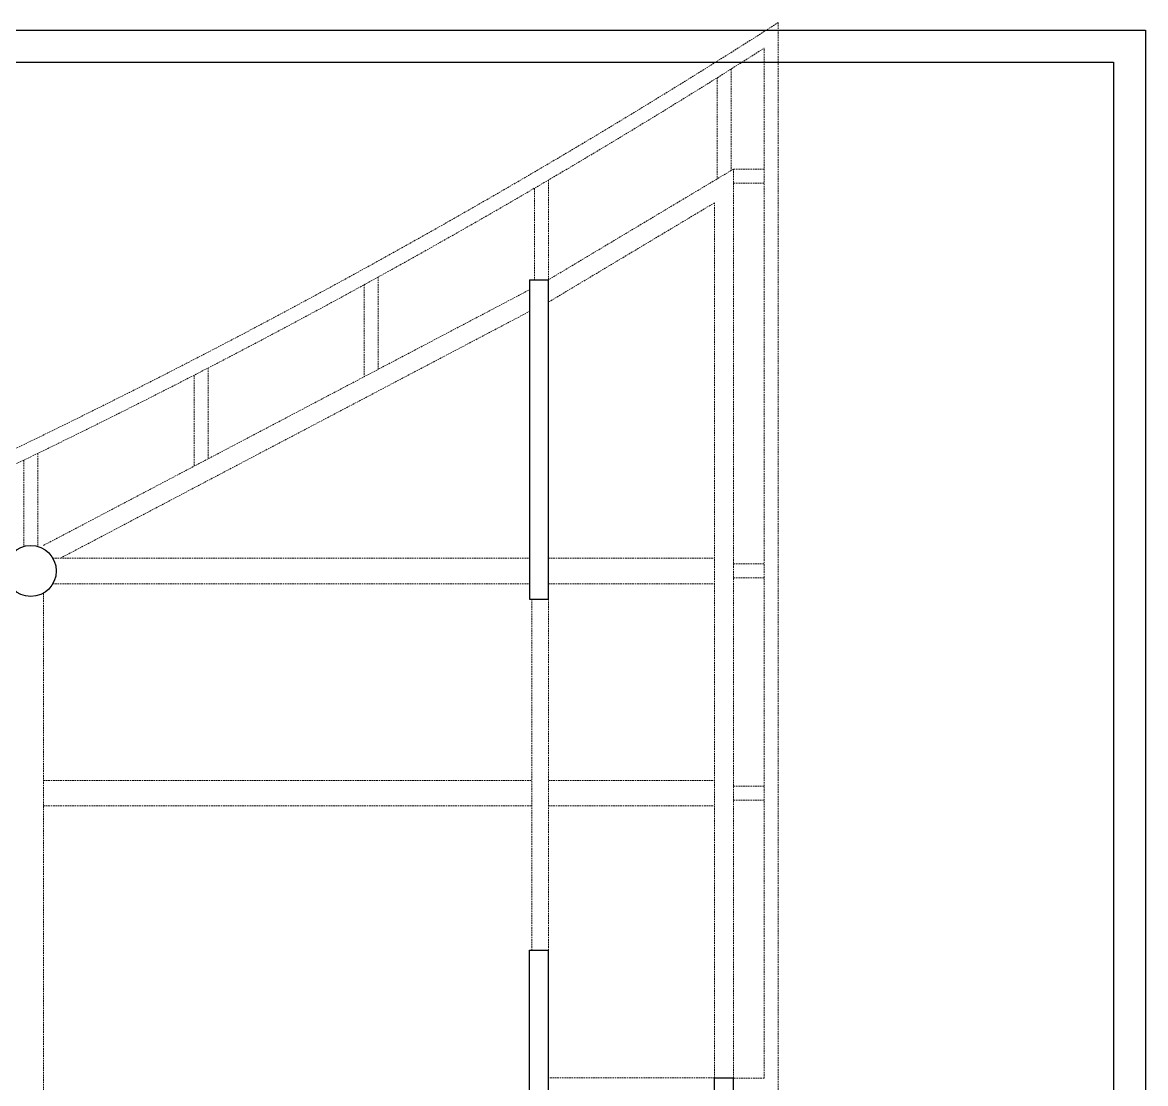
# Model space of a CAD drawing. Header units: inches. Extents: x 11 to 1053, y 2 to 902.
# Drawn here: x 877.1 to 1053.1, y 735.9 to 902.1 of the extents above; entities that cross this region are included whole.
import ezdxf

# ---------------------------------------------------------------- set-up
doc = ezdxf.new("R2010")
doc.units = ezdxf.units.IN
doc.header["$MEASUREMENT"] = 0
doc.linetypes.add('DASHED', pattern=[0.75, 0.5, -0.25])
doc.linetypes.add('DASHED2', pattern=[0.375, 0.25, -0.125])
for name, color, linetype, lineweight in [('A-CRTKANO', 5, 'DASHED2', 0), ('A-GREDE', 5, 'DASHED2', 0), ('ZID', 5, 'Continuous', 30)]:
    doc.layers.add(name, color=color, linetype=linetype, lineweight=lineweight)

msp = doc.modelspace()

# ---------------------------------------------------------------- linework, layer by layer
for p, q in [((10.54, 900.9), (1053.05, 900.9)), ((1053.05, 900.9), (1053.05, 2.92)), ((35.54, 895.9), (1048.05, 895.9)), ((1048.05, 895.9), (1048.05, 7.92))]:
    msp.add_line(p, q)
at = {"layer": 'A-CRTKANO', "linetype": 'DASHED', "ltscale": 0.5}
msp.add_line((995.53, 734.58, 50), (995.53, 902.07, 50), dxfattribs=at)
msp.add_arc((382.21, 1860.18, 50), 1137.58, 269.94031, 302.62522, dxfattribs=at)
at = {"layer": 'A-GREDE'}
for p, q in [((993.33, 736.78, 50), (993.33, 898.09, 50)), ((988.13, 894.81, 50), (988.13, 878.91, 50)), ((985.93, 893.43, 50), (985.93, 877.6, 50)), ((988.53, 879.15, 50), (959.53, 861.81, 50)), ((988.53, 736.81, 50), (988.53, 879.15, 50)), ((988.53, 879.15, 50), (993.33, 879.15, 50)), ((957.33, 876.15, 50), (957.33, 861.81, 50)), ((959.53, 877.43, 50), (959.53, 861.81, 50)), ((988.53, 876.95, 50), (993.33, 876.95, 50)), ((985.53, 873.86, 50), (959.53, 858.31, 50)), ((985.53, 736.81, 50), (985.53, 873.86, 50)), ((932.86, 862.25, 50), (932.86, 847.78, 50)), ((930.66, 861.04, 50), (930.66, 846.63, 50)), ((880.43, 820.21, 50), (956.53, 860.23, 50)), ((883.07, 818.21, 50), (956.53, 856.84, 50)), ((906.2, 847.99, 50), (906.2, 833.76, 50)), ((904, 846.86, 50), (904, 832.6, 50)), ((879.53, 834.63, 50), (879.53, 820.21, 50)), ((877.33, 833.56, 50), (877.33, 820.21, 50)), ((881.89, 818.21, 50), (956.53, 818.21, 50)), ((959.53, 818.21, 50), (985.53, 818.21, 50)), ((988.53, 817.31, 50), (993.33, 817.31, 50)), ((988.53, 815.11, 50), (993.33, 815.11, 50)), ((881.89, 814.21, 50), (956.53, 814.21, 50)), ((959.53, 814.21, 50), (985.53, 814.21, 50)), ((880.43, 812.74, 50), (880.43, 726.81, 50)), ((956.91, 811.81, 50), (956.91, 756.81, 50)), ((959.53, 811.81, 50), (959.53, 756.81, 50)), ((880.43, 783.41, 50), (956.91, 783.41, 50)), ((959.53, 783.41, 50), (985.53, 783.41, 50)), ((988.53, 782.51, 50), (993.33, 782.51, 50)), ((880.43, 779.41, 50), (956.91, 779.41, 50)), ((959.53, 779.41, 50), (985.53, 779.41, 50)), ((988.53, 780.31, 50), (993.33, 780.31, 50)), ((985.53, 736.81, 50), (959.53, 736.81, 50)), ((993.33, 736.78, 50), (988.53, 736.78, 50))]:
    msp.add_line(p, q, dxfattribs=at)
msp.add_arc((382.21, 1860.18, 50), 1139.78, 269.94031, 302.42334, dxfattribs=at)
at = {"layer": 'ZID'}
for p, q in [((956.53, 861.81, 50), (956.53, 811.81, 50)), ((956.53, 861.81, 50), (959.53, 861.81, 50)), ((959.53, 811.81, 50), (959.53, 861.81, 50)), ((956.53, 811.81, 50), (959.53, 811.81, 50)), ((956.53, 666.81, 50), (956.53, 756.81, 50)), ((956.53, 756.81, 50), (959.53, 756.81, 50)), ((959.53, 663.81, 50), (959.53, 756.81, 50)), ((985.53, 663.81, 50), (985.53, 736.81, 50)), ((985.53, 736.81, 50), (988.53, 736.81, 50)), ((988.53, 666.01, 50), (988.53, 736.81, 50))]:
    msp.add_line(p, q, dxfattribs=at)
msp.add_circle((878.43, 816.21, 50), 4, dxfattribs=at)

doc.saveas('drawing.dxf')
